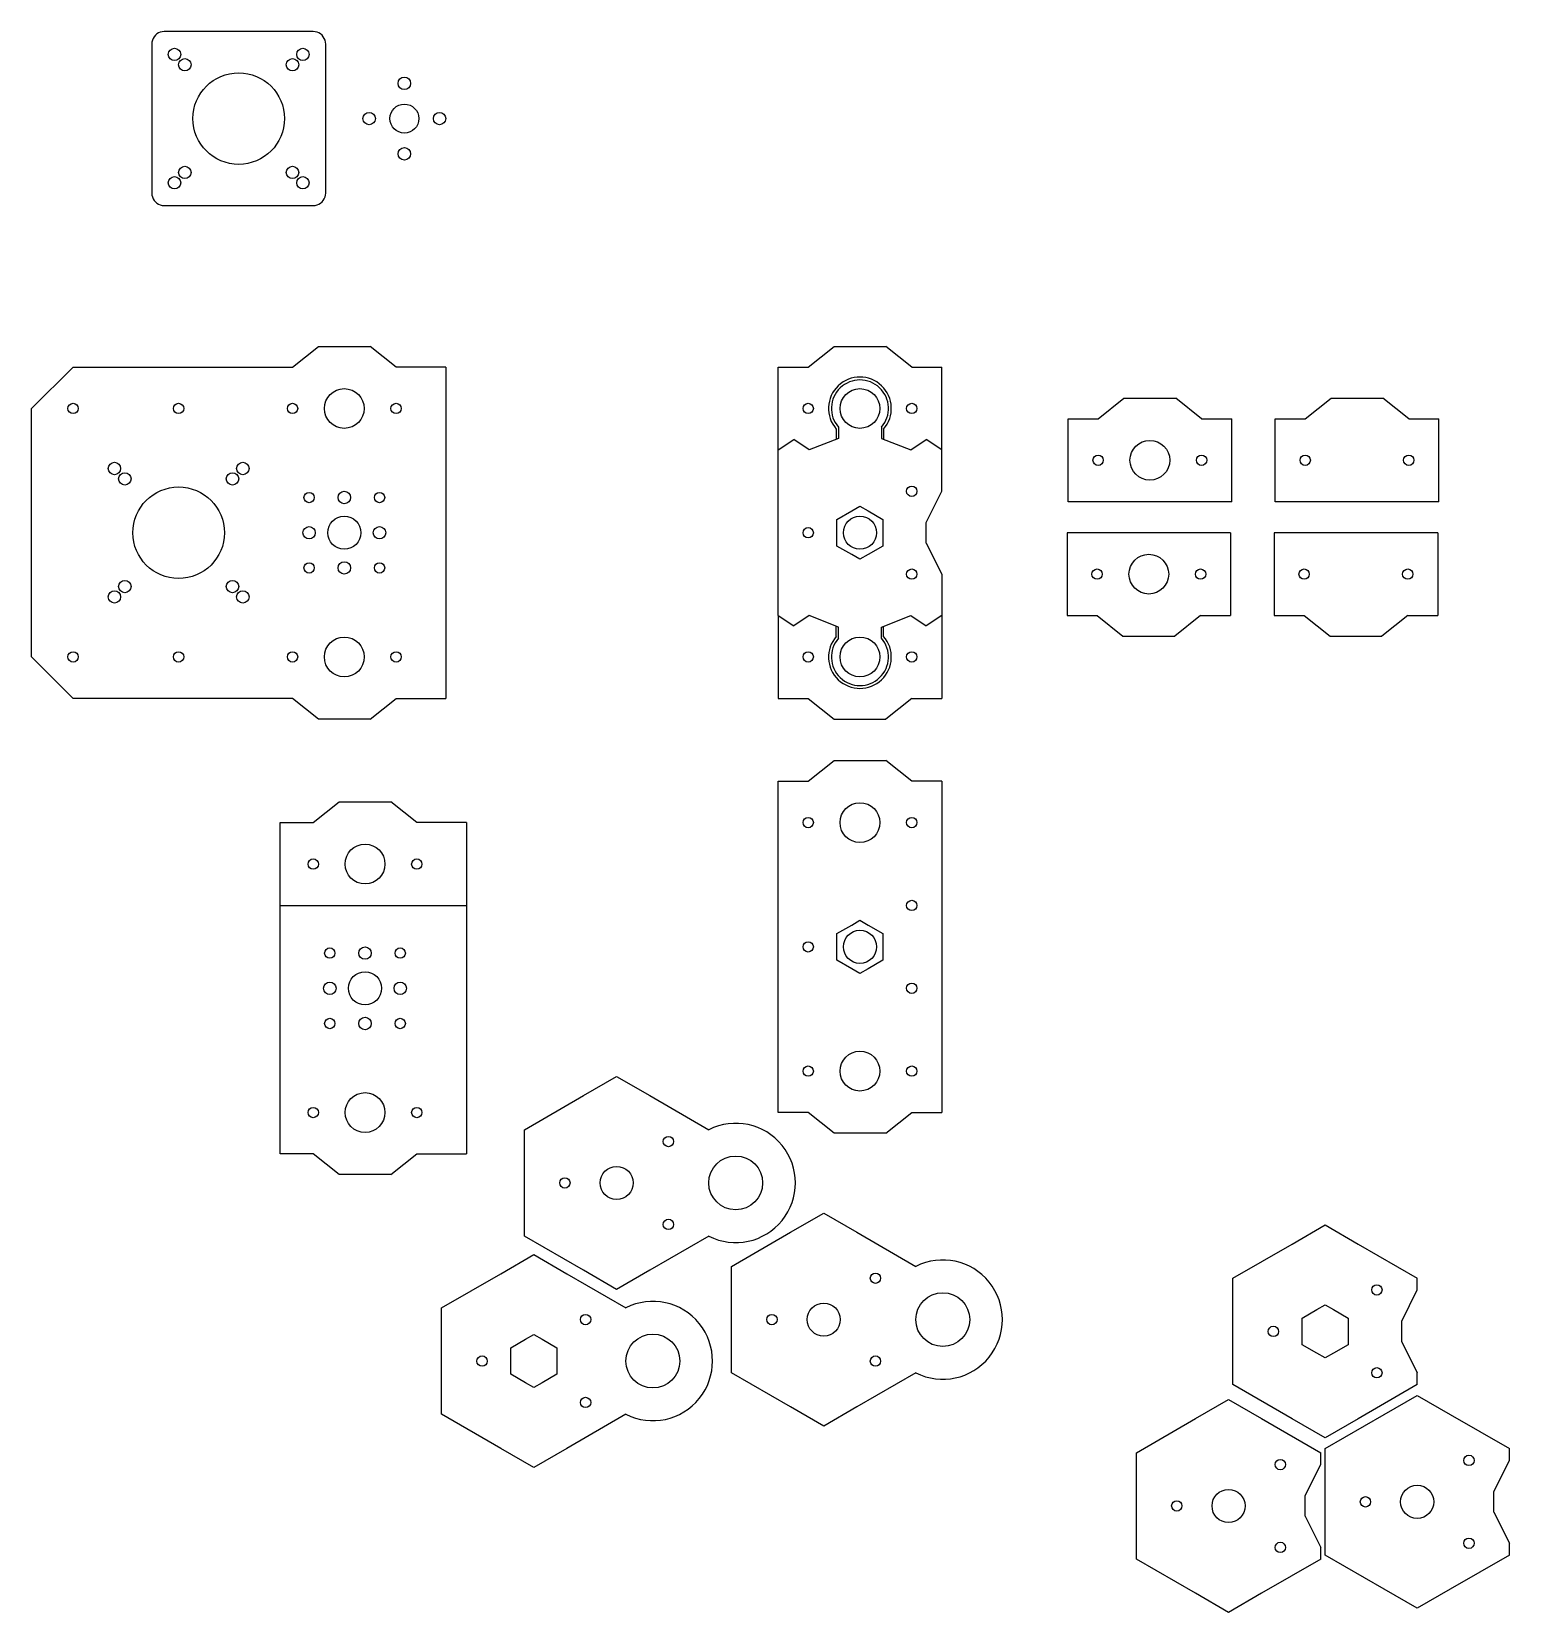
# Model space of a CAD drawing. Extents: x -50 to 307, y -361 to 21.
import ezdxf

# ---------------------------------------------------------------- set-up
doc = ezdxf.new("R2010")
doc.units = 0
doc.header["$MEASUREMENT"] = 0
doc.layers.get('0').update_dxf_attribs({"true_color": 0xffffff})

msp = doc.modelspace()

# ---------------------------------------------------------------- linework, layer by layer
for p, q in [((-20.67, 19.36), (-20.85, 18.93)), ((-20.43, 19.76), (-20.67, 19.36)), ((-20.12, 20.12), (-20.43, 19.76)), ((-19.76, 20.43), (-20.12, 20.12)), ((-19.36, 20.67), (-19.76, 20.43)), ((-18.93, 20.85), (-19.36, 20.67)), ((-18.47, 20.96), (-18.93, 20.85)), ((-18, 21), (-18.47, 20.96)), ((18, 21), (-18, 21)), ((18.47, 20.96), (18, 21)), ((18.93, 20.85), (18.47, 20.96)), ((19.36, 20.67), (18.93, 20.85)), ((19.76, 20.43), (19.36, 20.67)), ((20.12, 20.12), (19.76, 20.43)), ((20.43, 19.76), (20.12, 20.12)), ((20.67, 19.36), (20.43, 19.76)), ((20.85, 18.93), (20.67, 19.36)), ((-20.96, 18.47), (-21, 18)), ((-21, 18), (-21, -18)), ((-20.85, 18.93), (-20.96, 18.47)), ((20.96, 18.47), (20.85, 18.93)), ((21, 18), (20.96, 18.47)), ((21, -18), (21, 18)), ((-21, -18), (-20.96, -18.47)), ((-20.96, -18.47), (-20.85, -18.93)), ((-20.85, -18.93), (-20.67, -19.36)), ((20.67, -19.36), (20.85, -18.93)), ((20.85, -18.93), (20.96, -18.47)), ((20.96, -18.47), (21, -18)), ((-20.67, -19.36), (-20.43, -19.76)), ((-20.43, -19.76), (-20.12, -20.12)), ((-20.12, -20.12), (-19.76, -20.43)), ((-19.76, -20.43), (-19.36, -20.67)), ((-19.36, -20.67), (-18.93, -20.85)), ((-18.93, -20.85), (-18.47, -20.96)), ((-18.47, -20.96), (-18, -21)), ((-18, -21), (18, -21)), ((18, -21), (18.47, -20.96)), ((18.47, -20.96), (18.93, -20.85)), ((18.93, -20.85), (19.36, -20.67)), ((19.36, -20.67), (19.76, -20.43)), ((19.76, -20.43), (20.12, -20.12)), ((20.12, -20.12), (20.43, -19.76)), ((20.43, -19.76), (20.67, -19.36)), ((13, -60), (19.25, -55)), ((19.25, -55), (31.75, -55)), ((38, -60), (31.75, -55)), ((137.5, -60), (143.75, -55)), ((143.75, -55), (156.25, -55)), ((162.5, -60), (156.25, -55)), ((-50, -70), (-40, -60)), ((-40, -60), (13, -60)), ((50, -60), (38, -60)), ((50, -60), (50, -140)), ((130.25, -80), (130.25, -60)), ((130.25, -60), (137.5, -60)), ((162.5, -60), (169.75, -60)), ((169.75, -80), (169.75, -60)), ((207.5, -72.5), (213.75, -67.5)), ((213.75, -67.5), (226.25, -67.5)), ((232.5, -72.5), (226.25, -67.5)), ((257.5, -72.5), (263.75, -67.5)), ((263.75, -67.5), (276.25, -67.5)), ((282.5, -72.5), (276.25, -67.5)), ((-50, -130), (-50, -70)), ((200.25, -92.5), (200.25, -72.5)), ((200.25, -72.5), (207.5, -72.5)), ((232.5, -72.5), (239.75, -72.5)), ((239.75, -92.5), (239.75, -72.5)), ((250.25, -92.5), (250.25, -72.5)), ((250.25, -72.5), (257.5, -72.5)), ((282.5, -72.5), (289.75, -72.5)), ((289.75, -92.5), (289.75, -72.5)), ((144.28, -74.97), (144.28, -77.42)), ((144.8, -74.52), (144.8, -77.21)), ((155.2, -74.52), (155.2, -77.21)), ((155.72, -74.97), (155.72, -77.42)), ((130.25, -80), (134, -77.5)), ((130.25, -120), (130.25, -80)), ((137.75, -80), (134, -77.5)), ((144.8, -77.21), (137.75, -80)), ((155.2, -77.21), (162.25, -80)), ((162.25, -80), (166, -77.5)), ((169.75, -80), (166, -77.5)), ((169.75, -90), (169.75, -80)), ((166, -97.5), (169.75, -90)), ((144.44, -96.79), (148.01, -94.73)), ((148.01, -94.73), (150, -93.58)), ((150, -93.58), (151.99, -94.73)), ((151.99, -94.73), (155.56, -96.79)), ((239.75, -92.5), (200.25, -92.5)), ((289.75, -92.5), (250.25, -92.5)), ((144.44, -103.21), (144.44, -96.79)), ((155.56, -96.79), (155.56, -103.21)), ((166, -102.5), (166, -97.5)), ((166, -102.5), (169.75, -110)), ((200, -100), (200, -120)), ((239.5, -100), (200, -100)), ((239.5, -100), (239.5, -120)), ((250, -100), (250, -120)), ((289.5, -100), (250, -100)), ((289.5, -100), (289.5, -120)), ((148.01, -105.27), (144.44, -103.21)), ((150, -106.42), (148.01, -105.27)), ((151.99, -105.27), (150, -106.42)), ((155.56, -103.21), (151.99, -105.27)), ((169.75, -110), (169.75, -120)), ((130.25, -120), (134, -122.5)), ((130.25, -120), (130.25, -140)), ((137.75, -120), (134, -122.5)), ((144.8, -122.79), (137.75, -120)), ((155.2, -122.79), (162.25, -120)), ((162.25, -120), (166, -122.5)), ((169.75, -120), (166, -122.5)), ((169.75, -120), (169.75, -140)), ((200, -120), (207.25, -120)), ((207.25, -120), (213.5, -125)), ((232.25, -120), (226, -125)), ((232.25, -120), (239.5, -120)), ((250, -120), (257.25, -120)), ((257.25, -120), (263.5, -125)), ((282.25, -120), (276, -125)), ((282.25, -120), (289.5, -120)), ((144.28, -125.03), (144.28, -122.58)), ((144.8, -125.48), (144.8, -122.79)), ((155.2, -125.48), (155.2, -122.79)), ((155.72, -125.03), (155.72, -122.58)), ((213.5, -125), (226, -125)), ((263.5, -125), (276, -125)), ((-50, -130), (-40, -140)), ((13, -140), (-40, -140)), ((19.25, -145), (13, -140)), ((31.75, -145), (38, -140)), ((38, -140), (50, -140)), ((130.25, -140), (137.5, -140)), ((137.5, -140), (143.75, -145)), ((162.5, -140), (156.25, -145)), ((162.5, -140), (169.75, -140)), ((31.75, -145), (19.25, -145)), ((143.75, -145), (156.25, -145)), ((137.5, -160), (143.75, -155)), ((143.75, -155), (156.25, -155)), ((162.5, -160), (156.25, -155)), ((130.25, -240), (130.25, -160)), ((130.25, -160), (137.5, -160)), ((169.75, -160), (162.5, -160)), ((169.75, -160), (169.75, -240)), ((18, -170), (24.25, -165)), ((24.25, -165), (36.75, -165)), ((43, -170), (36.75, -165)), ((10, -250), (10, -170)), ((10, -170), (18, -170)), ((55, -170), (43, -170)), ((55, -170), (55, -250)), ((10, -190), (55, -190)), ((148.01, -194.73), (150, -193.58)), ((150, -193.58), (151.99, -194.73)), ((144.44, -196.79), (148.01, -194.73)), ((144.44, -203.21), (144.44, -196.79)), ((151.99, -194.73), (155.56, -196.79)), ((155.56, -196.79), (155.56, -203.21)), ((148.01, -205.27), (144.44, -203.21)), ((150, -206.42), (148.01, -205.27)), ((151.99, -205.27), (150, -206.42)), ((155.56, -203.21), (151.99, -205.27)), ((83.27, -235.91), (91.25, -231.31)), ((91.25, -231.31), (99.23, -235.91)), ((69, -244.15), (83.27, -235.91)), ((99.23, -235.91), (113.5, -244.15)), ((137.5, -240), (130.25, -240)), ((143.75, -245), (137.5, -240)), ((156.25, -245), (162.5, -240)), ((162.5, -240), (169.75, -240)), ((69, -269.85), (69, -244.15)), ((156.25, -245), (143.75, -245)), ((18, -250), (10, -250)), ((24.25, -255), (18, -250)), ((36.75, -255), (43, -250)), ((43, -250), (55, -250)), ((36.75, -255), (24.25, -255)), ((133.27, -268.91), (141.25, -264.31)), ((141.25, -264.31), (149.23, -268.91)), ((254.34, -271.75), (262.31, -267.15)), ((262.31, -267.15), (270.29, -271.75)), ((83.27, -278.09), (69, -269.85)), ((113.5, -269.85), (99.23, -278.09)), ((119, -277.15), (133.27, -268.91)), ((149.23, -268.91), (163.5, -277.15)), ((63.27, -278.91), (71.25, -274.31)), ((71.25, -274.31), (79.23, -278.91)), ((240.06, -279.99), (254.34, -271.75)), ((270.29, -271.75), (284.57, -279.99)), ((91.25, -282.69), (83.27, -278.09)), ((99.23, -278.09), (91.25, -282.69)), ((119, -302.85), (119, -277.15)), ((49, -287.15), (63.27, -278.91)), ((79.23, -278.91), (93.5, -287.15)), ((240.06, -305.69), (240.06, -279.99)), ((284.57, -282.84), (284.57, -279.99)), ((280.82, -290.34), (284.57, -282.84)), ((49, -312.85), (49, -287.15)), ((256.75, -289.63), (260.32, -287.57)), ((256.75, -296.05), (256.75, -289.63)), ((260.32, -287.57), (262.31, -286.42)), ((262.31, -286.42), (264.31, -287.57)), ((264.31, -287.57), (267.88, -289.63)), ((267.88, -289.63), (267.88, -296.05)), ((69.26, -294.73), (71.25, -293.58)), ((71.25, -293.58), (73.24, -294.73)), ((280.82, -295.34), (280.82, -290.34)), ((65.69, -296.79), (69.26, -294.73)), ((65.69, -303.21), (65.69, -296.79)), ((73.24, -294.73), (76.81, -296.79)), ((76.81, -296.79), (76.81, -303.21)), ((260.32, -298.11), (256.75, -296.05)), ((267.88, -296.05), (264.31, -298.11)), ((280.82, -295.34), (284.57, -302.84)), ((262.31, -299.26), (260.32, -298.11)), ((264.31, -298.11), (262.31, -299.26)), ((69.26, -305.27), (65.69, -303.21)), ((71.25, -306.42), (69.26, -305.27)), ((73.24, -305.27), (71.25, -306.42)), ((76.81, -303.21), (73.24, -305.27)), ((133.27, -311.09), (119, -302.85)), ((163.5, -302.85), (149.23, -311.09)), ((284.57, -305.69), (284.57, -302.84)), ((254.34, -313.93), (240.06, -305.69)), ((284.57, -305.69), (270.29, -313.93)), ((276.58, -312.91), (284.55, -308.31)), ((284.55, -308.31), (292.53, -312.91)), ((63.27, -321.09), (49, -312.85)), ((93.5, -312.85), (79.23, -321.09)), ((141.25, -315.69), (133.27, -311.09)), ((149.23, -311.09), (141.25, -315.69)), ((231.02, -313.91), (239, -309.31)), ((239, -309.31), (246.98, -313.91)), ((262.3, -321.15), (276.58, -312.91)), ((292.53, -312.91), (306.8, -321.15)), ((216.75, -322.15), (231.02, -313.91)), ((246.98, -313.91), (261.25, -322.15)), ((262.31, -318.53), (254.34, -313.93)), ((270.29, -313.93), (262.31, -318.53)), ((71.25, -325.69), (63.27, -321.09)), ((79.23, -321.09), (71.25, -325.69)), ((216.75, -347.85), (216.75, -322.15)), ((261.25, -325), (261.25, -322.15)), ((262.3, -346.85), (262.3, -321.15)), ((303.05, -331.5), (306.8, -324)), ((306.8, -324), (306.8, -321.15)), ((257.5, -332.5), (261.25, -325)), ((303.05, -336.5), (303.05, -331.5)), ((257.5, -337.5), (257.5, -332.5)), ((257.5, -337.5), (261.25, -345)), ((303.05, -336.5), (306.8, -344)), ((261.25, -347.85), (261.25, -345)), ((276.58, -355.09), (262.3, -346.85)), ((306.8, -346.85), (292.53, -355.09)), ((306.8, -346.85), (306.8, -344)), ((231.02, -356.09), (216.75, -347.85)), ((261.25, -347.85), (246.98, -356.09)), ((239, -360.69), (231.02, -356.09)), ((246.98, -356.09), (239, -360.69)), ((284.55, -359.69), (276.58, -355.09)), ((292.53, -355.09), (284.55, -359.69))]:
    msp.add_line(p, q)
for centre, radius in [((-15.5, 15.5), 1.5), ((15.5, 15.5), 1.5), ((-13, 13), 1.5), ((13, 13), 1.5), ((0, 0), 11.05), ((40, 8.5), 1.5), ((31.5, 0), 1.5), ((40, 0), 3.5), ((48.5, 0), 1.5), ((40, -8.5), 1.5), ((-15.5, -15.5), 1.5), ((-13, -13), 1.5), ((13, -13), 1.5), ((15.5, -15.5), 1.5), ((120, -257), 6.5), ((170, -290), 6.5), ((100, -300), 6.5)]:
    msp.add_circle(centre, radius)
at = {"color": 3, "true_color": 0x00ff00}
for centre, radius in [((25.5, -70), 4.8), ((150, -70), 4.8), ((-40, -70), 1.25), ((-14.5, -70), 1.25), ((13, -70), 1.25), ((38, -70), 1.25), ((137.5, -70), 1.25), ((162.5, -70), 1.25), ((220, -82.5), 4.8), ((-30, -84.5), 1.5), ((1, -84.5), 1.5), ((207.5, -82.5), 1.25), ((232.5, -82.5), 1.25), ((257.5, -82.5), 1.25), ((282.5, -82.5), 1.25), ((-27.5, -87), 1.5), ((-1.5, -87), 1.5), ((-14.5, -100), 11.05), ((17, -91.5), 1.25), ((25.5, -91.5), 1.5), ((34, -91.5), 1.25), ((162.5, -90), 1.25), ((17, -100), 1.5), ((25.5, -100), 4), ((34, -100), 1.5), ((137.5, -100), 1.25), ((150, -100), 4), ((219.75, -110), 4.8), ((17, -108.5), 1.25), ((25.5, -108.5), 1.5), ((34, -108.5), 1.25), ((162.5, -110), 1.25), ((207.25, -110), 1.25), ((232.25, -110), 1.25), ((257.25, -110), 1.25), ((282.25, -110), 1.25), ((-30, -115.5), 1.5), ((-27.5, -113), 1.5), ((-1.5, -113), 1.5), ((1, -115.5), 1.5), ((25.5, -130), 4.8), ((150, -130), 4.8), ((-40, -130), 1.25), ((-14.5, -130), 1.25), ((13, -130), 1.25), ((38, -130), 1.25), ((137.5, -130), 1.25), ((162.5, -130), 1.25), ((150, -170), 4.8), ((137.5, -170), 1.25), ((162.5, -170), 1.25), ((30.5, -180), 4.8), ((18, -180), 1.25), ((43, -180), 1.25), ((162.5, -190), 1.25), ((150, -200), 4), ((22, -201.5), 1.25), ((30.5, -201.5), 1.5), ((39, -201.5), 1.25), ((137.5, -200), 1.25), ((30.5, -210), 4), ((22, -210), 1.5), ((39, -210), 1.5), ((162.5, -210), 1.25), ((22, -218.5), 1.25), ((30.5, -218.5), 1.5), ((39, -218.5), 1.25), ((137.5, -230), 1.25), ((150, -230), 4.8), ((162.5, -230), 1.25), ((30.5, -240), 4.8), ((18, -240), 1.25), ((43, -240), 1.25), ((103.75, -247), 1.25), ((91.25, -257), 4), ((78.75, -257), 1.25), ((103.75, -267), 1.25), ((153.75, -280), 1.25), ((274.81, -282.84), 1.25), ((141.25, -290), 4), ((83.75, -290), 1.25), ((128.75, -290), 1.25), ((249.81, -292.84), 1.25), ((58.75, -300), 1.25), ((153.75, -300), 1.25), ((274.81, -302.84), 1.25), ((83.75, -310), 1.25), ((251.5, -325), 1.25), ((297.05, -324), 1.25), ((239, -335), 4), ((284.55, -334), 4), ((226.5, -335), 1.25), ((272.05, -334), 1.25), ((297.05, -344), 1.25), ((251.5, -345), 1.25)]:
    msp.add_circle(centre, radius, dxfattribs=at)
for centre, radius, start, end in [((150, -70), 7.58, 319.0007, 220.9993), ((150, -70), 6.89, 319.0007, 220.9993), ((150, -130), 7.58, 139.0007, 40.9993), ((150, -130), 6.89, 139.0007, 40.9993), ((120, -257), 14.4, 243.1612, 116.8388), ((170, -290), 14.4, 243.1612, 116.8388), ((100, -300), 14.4, 243.1612, 116.8388)]:
    msp.add_arc(centre, radius, start, end)

doc.saveas('drawing.dxf')
